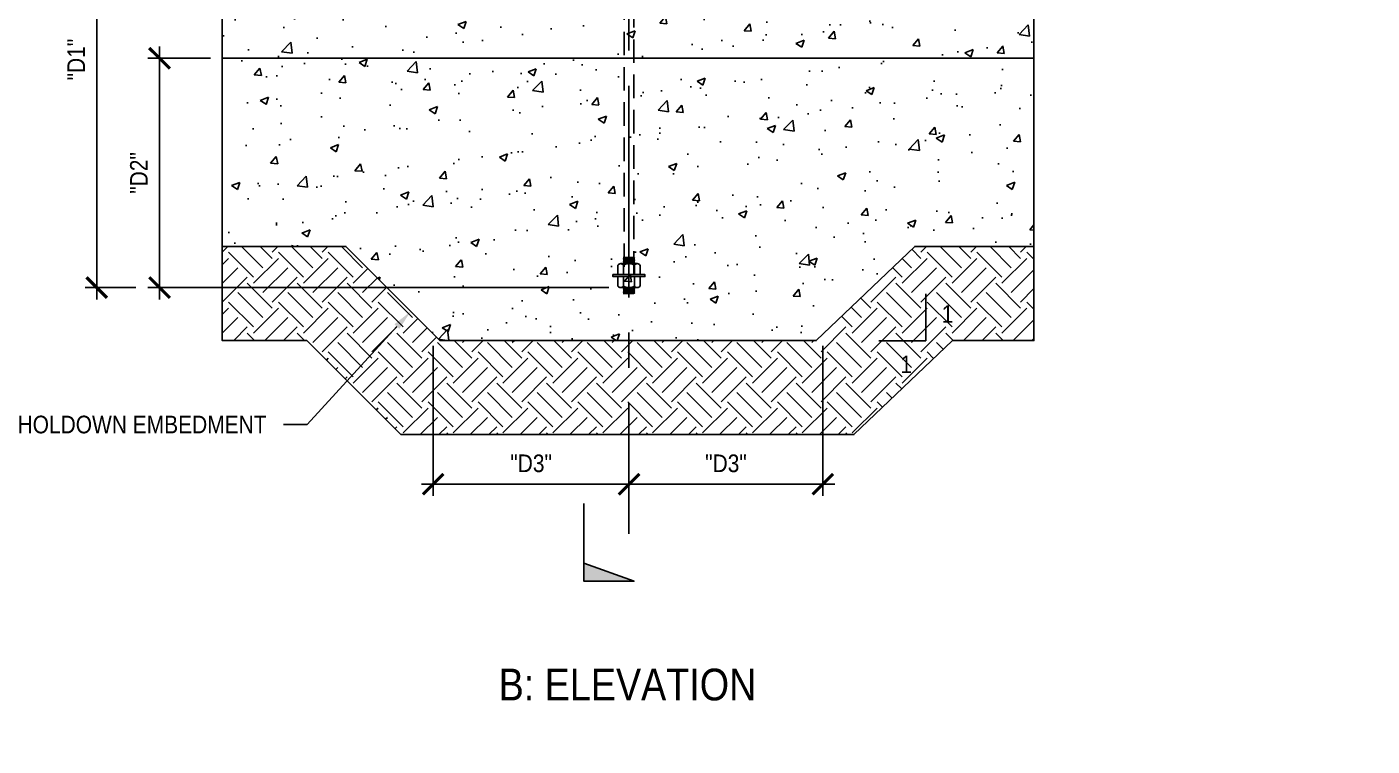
# Model space of a CAD drawing. Header units: inches. Extents: x -16404 to 14624, y -1591 to 16152.
# Drawn here: x 1778.6 to 1864.4, y 2482.6 to 2528.5 of the extents above; entities that cross this region are included whole.
import ezdxf
from ezdxf import colors
from ezdxf.entities.mleader import LeaderData, LeaderLine
from ezdxf.enums import TextEntityAlignment as Align
from ezdxf.math import Vec2, Vec3

# ---------------------------------------------------------------- set-up
doc = ezdxf.new("R2010")
doc.units = ezdxf.units.IN
doc.header["$LTSCALE"] = 24
doc.header["$MEASUREMENT"] = 0
for name, pattern in [('CENTER2', [1.125, 0.75, -0.125, 0.125, -0.125]), ('HIDDEN4', [0.09375, 0.0625, -0.03125]), ('PHANTOM2', [1.25, 0.625, -0.125, 0.125, -0.125, 0.125, -0.125])]:
    doc.linetypes.add(name, pattern=pattern)
doc.layers.get('0').update_dxf_attribs({"linetype": 'CONTINUOUS'})
doc.layers.get('DefPoints').update_dxf_attribs({"color": 251, "linetype": 'CONTINUOUS'})
doc.layers.add('DESIGNER COMMENTS', color=221, linetype='CONTINUOUS', plot=False)
doc.layers.add('S-ANNO-NONPLOT', color=253, linetype='CONTINUOUS', plot=False)
for name, color, linetype in [('S-ANNO-DIMS', 2, 'CONTINUOUS'), ('S-ANNO-NOTE', 4, 'CONTINUOUS'), ('S-BOLT', 2, 'CONTINUOUS'), ('S-BREAK', 2, 'CONTINUOUS'), ('S-CONC', 4, 'CONTINUOUS'), ('S-DETL-SYMB', 4, 'CONTINUOUS'), ('S-DETL-SYMB @ 1', 4, 'CONTINUOUS'), ('S-GRID', 1, 'CENTER2'), ('S-TYP DETAIL BLOCKS', 1, 'CONTINUOUS')]:
    doc.layers.add(name, color=color, linetype=linetype)
doc.layers.add('S-HATCH-SOIL', color=7, linetype='CONTINUOUS', true_color=0x8f8f8f, transparency=0.8)
doc.layers.add('S-HATCH2', color=2, linetype='CONTINUOUS', transparency=0.5)
doc.styles.add('Arial', font='arial.ttf', dxfattribs={"width": 0.85})
doc.dimstyles.new('DIM-12_Se', dxfattribs={"dimscale": 12, "dimtxt": 0.09375, "dimasz": 0.109375, "dimexe": 0.0625, "dimexo": 0.0625, "dimgap": 0.0625, "dimtad": 1, "dimdec": 4, "dimzin": 11, "dimdsep": 46, "dimlunit": 4, "dimtxsty": 'Arial', "dimblk": 'ARCHTICK', "dimcen": 0.125, "dimdle": 0.0625, "dimclrd": 256, "dimclre": 256, "dimclrt": 4, "dimadec": 0, "dimazin": 0, "dimtfac": 0.75, "dimtdec": 4, "dimtmove": 0, "dimatfit": 3, "dimfxl": 1, "dimfrac": 1, "dimtolj": 1, "dimtzin": 0, "dimarcsym": 0})
pattern_1 = [(50, (1698.731, 2406), (5.37945, -0.47064), [0.5625, -6.1875]), (355, (1698.731, 2406), (-1.04064, 5.64144), [0.45, -4.95]), (100.4514, (1699.1794, 2405.961), (4.33882, 5.1708), [0.47805, -5.25857]), (46.1842, (1698.731, 2407.5), (8.0043, -1.2414), [0.84375, -9.28125]), (96.6356, (1699.398, 2407.3966), (7.00996, 7.3059), [0.71708, -7.88785]), (351.184, (1698.731, 2407.5), (7.00996, 7.3059), [0.675, -7.425]), (21, (1699.481, 2407.125), (4.4768, -3.01964), [0.5625, -6.1875]), (326, (1699.481, 2407.125), (1.82486, 5.43863), [0.45, -4.95]), (71.4514, (1699.854, 2406.8734), (6.30167, 2.41898), [0.47805, -5.25857]), (37.5, (1698.7311, 2406), (0.091199, 2.496704), [0, -4.89, 0, -5.025, 0, -4.96875]), (7.5, (1698.7311, 2406), (1.97302, 2.958088), [0, -2.865, 0, -4.7775, 0, -1.89375]), (327.5, (1697.0586, 2406), (4.003668, -0.169162), [0, -1.875, 0, -5.85, 0, -7.7625]), (317.5, (1696.3086, 2406), (4.373896, 0.75079), [0, -2.4375, 0, -3.885, 0, -5.5125])]

# ---------------------------------------------------------------- blocks, each defined once
blk = doc.blocks.new('_Open90')
at = {"color": 0, "linetype": 'ByBlock', "lineweight": -2}
for p, q in [((-0.5, 0.5), (0, 0)), ((0, 0), (-1, 0)), ((0, 0), (-0.5, -0.5))]:
    blk.add_line(p, q, dxfattribs=at)
blk = doc.blocks.new('NUT-SM-THREADS-new')
for p, q in [((0.39, 1.44), (-0.5, 1.44)), ((-0.5, 1.44), (-0.39, 1.37)), ((-0.5, 1.31), (-0.39, 1.37)), ((0.5, 1.25), (-0.5, 1.31)), ((-0.5, 1.31), (-0.39, 1.25)), ((-0.5, 1.19), (-0.39, 1.25)), ((0.5, 1.12), (-0.5, 1.19)), ((-0.5, 1.19), (-0.39, 1.12)), ((-0.39, 1.37), (0.39, 1.31)), ((-0.39, 1.25), (0.39, 1.19)), ((0.5, 1.37), (-0.09, 1.41)), ((0.39, 1.44), (0.39, 1.44)), ((0.39, 1.44), (0.5, 1.37)), ((0.39, 1.31), (0.5, 1.37)), ((0.39, 1.31), (0.5, 1.25)), ((0.39, 1.19), (0.5, 1.25)), ((0.39, 1.19), (0.5, 1.12)), ((-0.94, 0.81), (-0.94, 0)), ((-0.94, 0), (-0.84, 0)), ((-0.84, 0), (0.84, 0)), ((-0.7, 0.94), (0.7, 0.94)), ((-0.5, 1.06), (-0.39, 1.12)), ((0.5, 1), (-0.5, 1.06)), ((-0.5, 1.06), (-0.39, 1)), ((-0.5, 0.94), (-0.39, 1)), ((-0.47, 0.81), (-0.47, 0)), ((-0.39, 1.12), (0.39, 1.06)), ((-0.39, 1), (0.39, 0.94)), ((0.39, 1.06), (0.5, 1.12)), ((0.39, 1.06), (0.5, 1)), ((0.39, 0.94), (0.5, 1)), ((0.47, 0.81), (0.47, 0)), ((0.84, 0), (0.94, 0)), ((0.94, 0.81), (0.94, 0))]:
    blk.add_line(p, q)
for centre, radius, start, end in [((-0.7, 0.65), 0.283, 33.8901, 146.1099), ((0, -0.01), 0.943, 60.1583, 119.8417), ((0.7, 0.65), 0.283, 33.8901, 146.1099)]:
    blk.add_arc(centre, radius, start, end)
blk = doc.blocks.new('NUT-w-WASHER-sm-new')
blk.add_lwpolyline([(1.36, 0.17), (-1.36, 0.17), (-1.36, 0), (1.36, 0)], close=True)
blk.add_blockref('NUT-SM-THREADS-new', (0, 0.17))
blk = doc.blocks.new('_ARCHTICK')
at = {"color": 0, "linetype": 'ByBlock', "const_width": 0.15}
blk.add_lwpolyline([(-0.5, -0.5), (0.5, 0.5)], dxfattribs=at)
blk = doc.blocks.new('*D2706')
at = {"layer": 'DefPoints', "color": 0, "transparency": 16777216}
for p in [(1829.411, 2508.866), (1817.042, 2504.916), (1829.411, 2499.295)]:
    blk.add_point(p, dxfattribs=at)
at = {"layer": 'S-ANNO-DIMS', "lineweight": -2, "transparency": 16777216}
for p, q in [((1829.411, 2508.116), (1829.411, 2498.545)), ((1817.042, 2504.166), (1817.042, 2498.545)), ((1816.292, 2499.295), (1830.161, 2499.295))]:
    blk.add_line(p, q, dxfattribs=at)
at = {"layer": 'S-ANNO-DIMS', "lineweight": -2, "transparency": 16777216, "xscale": 1.3125, "yscale": 1.3125, "zscale": 1.3125, "rotation": 180}
blk.add_blockref('_ARCHTICK', (1817.042, 2499.295), dxfattribs=at)
at = {"layer": 'S-ANNO-DIMS', "lineweight": -2, "transparency": 16777216, "xscale": 1.3125, "yscale": 1.3125, "zscale": 1.3125}
blk.add_blockref('_ARCHTICK', (1829.411, 2499.295), dxfattribs=at)
at = {"layer": 'S-ANNO-DIMS', "color": 4, "transparency": 16777216, "insert": (1823.226, 2500.619), "char_height": 1.125, "attachment_point": 5, "style": 'Arial'}
blk.add_mtext('\\A1;"D3"', dxfattribs=at)
blk = doc.blocks.new('*D2707')
at = {"layer": 'DefPoints', "color": 0, "transparency": 16777216}
for p in [(1804.559, 2508.866), (1817.042, 2504.916), (1804.559, 2499.295)]:
    blk.add_point(p, dxfattribs=at)
at = {"layer": 'S-ANNO-DIMS', "lineweight": -2, "transparency": 16777216}
for p, q in [((1804.559, 2508.116), (1804.559, 2498.545)), ((1817.042, 2504.166), (1817.042, 2498.545)), ((1817.792, 2499.295), (1803.809, 2499.295))]:
    blk.add_line(p, q, dxfattribs=at)
at = {"layer": 'S-ANNO-DIMS', "lineweight": -2, "transparency": 16777216, "xscale": 1.3125, "yscale": 1.3125, "zscale": 1.3125, "rotation": 180}
blk.add_blockref('_ARCHTICK', (1804.559, 2499.295), dxfattribs=at)
at = {"layer": 'S-ANNO-DIMS', "lineweight": -2, "transparency": 16777216, "xscale": 1.3125, "yscale": 1.3125, "zscale": 1.3125}
blk.add_blockref('_ARCHTICK', (1817.042, 2499.295), dxfattribs=at)
at = {"layer": 'S-ANNO-DIMS', "color": 4, "transparency": 16777216, "insert": (1810.8, 2500.619), "char_height": 1.125, "attachment_point": 5, "style": 'Arial'}
blk.add_mtext('\\A1;"D3"', dxfattribs=at)
blk = doc.blocks.new('*D2715')
at = {"layer": 'DefPoints', "color": 0, "transparency": 16777216}
for p in [(1787.101, 2526.459), (1791.101, 2526.459), (1816.514, 2511.834)]:
    blk.add_point(p, dxfattribs=at)
at = {"layer": 'S-ANNO-DIMS', "lineweight": -2, "transparency": 16777216}
for p, q in [((1790.351, 2526.459), (1786.351, 2526.459)), ((1787.101, 2511.084), (1787.101, 2527.209)), ((1815.764, 2511.834), (1786.351, 2511.834))]:
    blk.add_line(p, q, dxfattribs=at)
at = {"layer": 'S-ANNO-DIMS', "lineweight": -2, "transparency": 16777216, "xscale": 1.3125, "yscale": 1.3125, "zscale": 1.3125}
for p, rotation in [((1787.101, 2526.459), 90), ((1787.101, 2511.834), 270)]:
    blk.add_blockref('_ARCHTICK', p, dxfattribs=dict(at, rotation=rotation))
at = {"layer": 'S-ANNO-DIMS', "color": 4, "transparency": 16777216, "insert": (1785.786, 2519.147), "char_height": 1.125, "attachment_point": 5, "rotation": 90, "style": 'Arial'}
blk.add_mtext('\\A1;"D2"', dxfattribs=at)
blk = doc.blocks.new('*D2716')
at = {"layer": 'DefPoints', "color": 0, "transparency": 16777216}
for p in [(1783.101, 2540.922), (1791.101, 2540.922), (1786.351, 2511.834)]:
    blk.add_point(p, dxfattribs=at)
at = {"layer": 'S-ANNO-DIMS', "lineweight": -2, "transparency": 16777216}
for p, q in [((1783.101, 2511.084), (1783.101, 2541.672)), ((1790.351, 2540.922), (1782.351, 2540.922)), ((1785.601, 2511.834), (1782.351, 2511.834))]:
    blk.add_line(p, q, dxfattribs=at)
at = {"layer": 'S-ANNO-DIMS', "lineweight": -2, "transparency": 16777216, "xscale": 1.3125, "yscale": 1.3125, "zscale": 1.3125}
for p, rotation in [((1783.101, 2540.922), 90), ((1783.101, 2511.834), 270)]:
    blk.add_blockref('_ARCHTICK', p, dxfattribs=dict(at, rotation=rotation))
at = {"layer": 'S-ANNO-DIMS', "color": 4, "transparency": 16777216, "insert": (1781.786, 2526.378), "char_height": 1.125, "attachment_point": 5, "rotation": 90, "style": 'Arial'}
blk.add_mtext('\\A1;"D1"', dxfattribs=at)
blk = doc.blocks.new('*U2682')
at = {"layer": 'S-DETL-SYMB'}
h = blk.add_hatch(color=4, dxfattribs=at)
edge = h.paths.add_edge_path()
edge.add_line((0, -0.2187), (0, -0.3092))
edge.add_line((0, -0.3092), (0.3092, 0))
edge.add_line((0.3092, 0), (0, 0.3092))
edge.add_line((0, 0.3092), (0, 0.2187))
edge.add_arc((0, 0), 0.2187, -90, 90, ccw=False)
blk.add_line((-0.2187, 0), (0.2187, 0), dxfattribs=at)
at = {"layer": 'S-DETL-SYMB', "color": 2, "linetype": 'PHANTOM2'}
for p, q in [((0, -0.3125), (0, -0.6458)), ((0, -6.4052), (0, -6.818))]:
    blk.add_line(p, q, dxfattribs=at)
at = {"layer": 'S-DETL-SYMB'}
blk.add_lwpolyline([(0, -0.2187), (0, -0.3092), (0.3092, 0), (0, 0.3092), (0, 0.2187, -1)], format="xyb", close=True, dxfattribs=at)
blk.add_lwpolyline([(0, -6.722), (0.2672, -6.818), (0, -6.818)], close=True, dxfattribs=at)
blk.add_circle((0, 0), 0.2187, dxfattribs=at)
blk.add_solid([(0.2672, -6.818), (0, -6.722), (0, -6.818)], dxfattribs=at)
at = {"layer": 'S-DETL-SYMB', "style": 'Arial', "width": 0.85, "flags": 8}
blk.add_attdef('VIEWNUMBER', text='', height=0.0938, dxfattribs=at).set_placement((0, 0.0108), align=Align.BOTTOM_CENTER)
blk.add_attdef('SHEETNUMBER', text='', height=0.0938, dxfattribs=at).set_placement((0, -0.0325), align=Align.TOP_CENTER)
blk = doc.blocks.new('Se_HOLDOWN ANCHORAGE AT FOUNDATION')
at = {"layer": 'S-ANNO-NOTE'}
ml = blk.add_multileader_mtext('Standard', dxfattribs=at)
ml.set_content('STEM/CURB WHERE OCCURS (REINFORCING NOT SHOWN FOR CLARITY)', color=4, style='Arial')
ml.set_leader_properties(color=2)
ml.build(insert=Vec2(0, 0))
ml.multileader.update_dxf_attribs({"dogleg_length": 0.125, "arrow_head_size": 1.3125, "scale": 12})
ctx = ml.context
ctx.base_point, ctx.scale, ctx.char_height, ctx.arrow_head_size, ctx.landing_gap_size, ctx.plane_origin = Vec3(53.18886, 132.68268), 12, 1.125, 1.3125, 1.08, Vec3(20.29687, 428.188)
notes = []
notes.append((ctx, [(0, (1, 1, 0), (51.68886, 132.68268), (1, 0), 1.5, [(0, [(41.03976, 121.45301)], 0, [])])]))
ctx.mtext.insert, ctx.mtext.width, ctx.mtext.flow_direction = Vec3(54.26886, 133.41056), 21.0351547, 5
for ctx, leaders in notes:
    for number, flags, end, landing, length, lines in leaders:
        leader = LeaderData()
        leader.index, (leader.has_last_leader_line, leader.has_dogleg_vector, leader.attachment_direction) = number, flags
        leader.last_leader_point, leader.dogleg_vector, leader.dogleg_length = Vec3(end), Vec3(landing), length
        for number, points, colour, breaks in lines:
            line = LeaderLine()
            line.index, line.vertices, line.color, line.breaks = number, Vec3.list(points), colors.encode_raw_color(colour), breaks
            leader.lines.append(line)
        ctx.leaders.append(leader)

msp = doc.modelspace()

# ---------------------------------------------------------------- hatches: boundary and pattern name
at = {"layer": 'S-HATCH-SOIL'}
h = msp.add_hatch(dxfattribs=at)
h.set_pattern_fill('EARTH', color=256, scale=9, angle=45, style=0)
h.set_pattern_definition([(45, (-2234.1012, -1352.0107), (2e-16, 3.1819805), [2.25, -2.25]), (45, (-2234.6978, -1351.414), (2e-16, 3.1819805), [2.25, -2.25]), (45, (-2235.2944, -1350.8174), (2e-16, 3.1819805), [2.25, -2.25]), (135, (-2235.2944, -1350.4197), (-3.1819805, 7e-16), [2.25, -2.25]), (135, (-2234.6978, -1349.823), (-3.1819805, 7e-16), [2.25, -2.25]), (135, (-2234.1012, -1349.2264), (-3.1819805, 7e-16), [2.25, -2.25])])
h.paths.add_polyline_path([(1842.86888, 2514.45907), (1835.2627, 2514.45907), (1828.98484, 2508.45907), (1804.98484, 2508.45907), (1798.98484, 2514.45907), (1791.1008, 2514.45907), (1791.1008, 2508.45907), (1796.49956, 2508.45907), (1802.49956, 2502.45907), (1831.39096, 2502.45907), (1837.66882, 2508.45907), (1842.86888, 2508.45907)])
at = {"layer": 'S-HATCH2'}
h = msp.add_hatch(dxfattribs=at)
h.set_pattern_fill('AR-CONC', color=256, scale=0.75, style=0)
h.set_pattern_definition(pattern_1)
h.paths.add_polyline_path([(1842.86888, 2526.45907), (1842.86888, 2533.31212), (1842.09053, 2533.5014), (1843.64723, 2533.87998), (1842.86888, 2534.06926), (1842.86888, 2540.92231), (1791.1008, 2540.92231), (1791.1008, 2534.06926), (1791.87915, 2533.87998), (1790.32245, 2533.5014), (1791.1008, 2533.31212), (1791.1008, 2526.45907)])
h = msp.add_hatch(dxfattribs=at)
h.set_pattern_fill('AR-CONC', color=256, scale=0.75, style=0)
h.set_pattern_definition(pattern_1)
h.paths.add_polyline_path([(1842.86888, 2526.45907), (1791.1008, 2526.45907), (1791.1008, 2514.45907), (1798.98484, 2514.45907), (1804.98484, 2508.45907), (1828.98484, 2508.45907), (1835.2627, 2514.45907), (1842.86888, 2514.45907)])

# ---------------------------------------------------------------- linework, layer by layer
at = {"layer": 'S-ANNO-DIMS'}
msp.add_lwpolyline([(1832.96899, 2508.4457), (1835.96899, 2508.4457), (1835.96899, 2511.4457)], dxfattribs=at)
at = {"layer": 'S-ANNO-NONPLOT'}
msp.add_lwpolyline([(1842.86888, 2514.45907), (1835.2627, 2514.45907), (1828.98484, 2508.45907), (1804.98484, 2508.45907), (1798.98484, 2514.45907), (1791.1008, 2514.45907), (1791.1008, 2508.45907), (1796.49956, 2508.45907), (1802.49956, 2502.45907), (1831.39096, 2502.45907), (1837.66882, 2508.45907), (1842.86888, 2508.45907)], close=True, dxfattribs=at)
at = {"layer": 'S-BOLT', "linetype": 'HIDDEN4'}
msp.add_lwpolyline([(1817.3572, 2512.66619), (1817.35694, 2548.40356), (1816.72615, 2548.40356), (1816.72641, 2512.66619)], dxfattribs=at)
at = {"layer": 'S-BREAK'}
for points in [[(1791.1008, 2567.38173), (1791.1008, 2534.06926), (1791.87915, 2533.87998), (1790.32245, 2533.5014), (1791.1008, 2533.31212), (1791.1008, 2513.45907)], [(1842.86888, 2544.42231), (1842.86888, 2534.06926), (1843.64723, 2533.87998), (1842.09053, 2533.5014), (1842.86888, 2533.31212), (1842.86888, 2513.45907)]]:
    msp.add_lwpolyline(points, dxfattribs=at)
at = {"layer": 'S-CONC'}
for p, q in [((1791.1008, 2526.45907), (1842.86888, 2526.45907)), ((1791.1008, 2514.45907), (1798.98484, 2514.45907)), ((1835.2627, 2514.45907), (1842.86888, 2514.45907))]:
    msp.add_line(p, q, dxfattribs=at)
msp.add_lwpolyline([(1798.98484, 2514.45907), (1804.98484, 2508.45907), (1828.98484, 2508.45907), (1835.2627, 2514.45907)], dxfattribs=at)
at = {"layer": 'S-GRID', "color": 1, "linetype": 'CENTER2', "ltscale": 0.75}
msp.add_line((1817.04155, 2565.21156), (1817.04155, 2496.119), dxfattribs=at)

# ---------------------------------------------------------------- block references
at = {"layer": 'S-BOLT', "xscale": 0.75, "yscale": 0.75, "zscale": 0.75}
msp.add_blockref('NUT-w-WASHER-sm-new', (1817.04155, 2512.53719), dxfattribs=at)
at = {"layer": 'S-BOLT', "xscale": -0.75, "yscale": 0.75, "zscale": 0.75, "rotation": 180}
msp.add_blockref('NUT-w-WASHER-sm-new', (1817.04155, 2512.66619), dxfattribs=at)
at = {"layer": 'S-DETL-SYMB @ 1', "xscale": 12, "yscale": 12, "zscale": 12}
msp.add_blockref('*U2682', (1814.16407, 2574.91769), dxfattribs=at).add_auto_attribs({'VIEWNUMBER': 'A', 'SHEETNUMBER': '-'})
at = {"layer": 'S-TYP DETAIL BLOCKS'}
msp.add_blockref('Se_HOLDOWN ANCHORAGE AT FOUNDATION', (1496.32429, 2406), dxfattribs=at)

# ---------------------------------------------------------------- texts
at = {"layer": 'S-ANNO-NOTE', "color": 4, "linetype": 'Continuous', "char_height": 1.125, "attachment_point": 1, "style": 'Arial'}
for insert in [(1836.98612, 2510.71265), (1834.34833, 2507.5021)]:
    msp.add_mtext('1', dxfattribs=dict(at, insert=insert))
at = {"layer": 'S-ANNO-NOTE', "color": 6, "insert": (1816.94526, 2485.47746), "char_height": 2.025, "width": 31.0800653, "attachment_point": 8, "style": 'Arial'}
msp.add_mtext('B: ELEVATION', dxfattribs=at)

# ---------------------------------------------------------------- dimensions: what is measured, and where the dimension line sits
at = {"layer": 'S-ANNO-DIMS'}
for base, p1, p2, angle, text, picture, middle in [((1783.1008, 2540.92231), (1786.3508, 2511.83407), (1791.1008, 2540.92231), 270, '"D1"', '*D2716', (1781.786, 2526.37819)), ((1787.1008, 2526.45907), (1816.51407, 2511.83407), (1791.1008, 2526.45907), 270, '"D2"', '*D2715', (1785.786, 2519.14657)), ((1804.55913, 2499.29462), (1817.04155, 2504.91603), (1804.55913, 2508.86643), 180, '"D3"', '*D2707', (1810.80034, 2500.6194))]:
    dim = msp.add_linear_dim(base=base, p1=p1, p2=p2, angle=angle, text=text, dimstyle='DIM-12_Se', dxfattribs=at)
    dim.commit()
    dim.dimension.update_dxf_attribs({"geometry": picture, "text_midpoint": middle})
dim = msp.add_linear_dim(base=(1829.41107, 2499.29462), p1=(1817.04155, 2504.91603), p2=(1829.41107, 2508.86643), text='"D3"', dimstyle='DIM-12_Se', dxfattribs=at)
dim.commit()
dim.dimension.update_dxf_attribs({"geometry": '*D2706', "text_midpoint": (1823.22631, 2500.6194)})

# ---------------------------------------------------------------- leaders
at = {"layer": 'DESIGNER COMMENTS'}
ml = msp.add_multileader_mtext('Standard', dxfattribs=at)
ml.set_content('\\A1;{\\L\\C256;IMPORTANT DESIGNER NOTE:\\l IF YOUR LEDGER DOES NOT ALLOW FOR THE FULL DEPTH OF NAILS SPECIFIED IN THIS CHART.  USE THE CHART TO THE RIGHT AND APPLY ALLOWABLE LOAD REDUCTION FACTOR (REF. PG. 22 OF SIMPSON CATALOG C-C-2019)}', color=4, style='Arial')
ml.set_leader_properties(color=256)
ml.set_arrow_properties(name='OPEN90')
ml.build(insert=Vec2(0, 0))
ml.multileader.update_dxf_attribs({"dogleg_length": 0.36, "arrow_head_size": 5.25, "scale": 48})
ctx = ml.context
ctx.base_point, ctx.scale, ctx.char_height, ctx.arrow_head_size, ctx.landing_gap_size, ctx.plane_origin = Vec3(7749.57679, 7516.2281), 48, 6, 5.25, 4.32, Vec3(7940.50091, 7764.19966)
notes = []
notes.append((ctx, [(0, (0, 0, 0), (0, 0), (1, 0), 1, [])]))
ctx.mtext.insert, ctx.mtext.width, ctx.mtext.defined_height, ctx.mtext.flow_direction = Vec3(7753.89679, 7520.11009), 143.1324041, 28.50097, 5
ml = msp.add_multileader_mtext('Standard', dxfattribs=at)
ml.set_content('\\A1;{\\L\\C256;IMPORTANT DESIGNER NOTE:\\l IF YOUR LEDGER DOES NOT ALLOW FOR THE FULL DEPTH OF NAILS SPECIFIED IN THIS CHART.  USE THE CHART TO THE RIGHT AND APPLY ALLOWABLE LOAD REDUCTION FACTOR (REF. PG. 22 OF SIMPSON CATALOG C-C-2019)}', color=4, style='Arial')
ml.set_leader_properties(color=256)
ml.set_arrow_properties(name='OPEN90')
ml.build(insert=Vec2(0, 0))
ml.multileader.update_dxf_attribs({"dogleg_length": 0.36, "arrow_head_size": 5.25, "scale": 48})
ctx = ml.context
ctx.base_point, ctx.scale, ctx.char_height, ctx.arrow_head_size, ctx.landing_gap_size, ctx.plane_origin = Vec3(1680.51869, 7333.32569), 48, 6, 5.25, 4.32, Vec3(1871.4428, 7581.29725)
notes.append((ctx, [(0, (0, 0, 0), (0, 0), (1, 0), 1, [])]))
ctx.mtext.insert, ctx.mtext.width, ctx.mtext.defined_height, ctx.mtext.flow_direction = Vec3(1684.83869, 7337.20768), 143.1324041, 28.50097, 5
ml = msp.add_multileader_mtext('Standard', dxfattribs=at)
ml.set_content('\\A1;{\\L\\C256;DESIGNER NOTE:\\l THIS DETAIL ALTERNATIVE INCLUDES EQUIVALENT HDU & HDUE HOLDOWNS FOR PROJECTS WHERE BOTH ARE USED}', color=4, style='Arial')
ml.set_leader_properties(color=256)
ml.set_arrow_properties(name='OPEN90')
ml.build(insert=Vec2(0, 0))
ml.multileader.update_dxf_attribs({"dogleg_length": 0.36, "arrow_head_size": 5.25, "scale": 48})
ctx = ml.context
ctx.base_point, ctx.scale, ctx.char_height, ctx.arrow_head_size, ctx.landing_gap_size, ctx.plane_origin = Vec3(1698.96906, 2871.96546), 48, 6, 5.25, 4.32, Vec3(1889.89318, 3119.10619)
notes.append((ctx, [(0, (0, 0, 0), (0, 0), (1, 0), 1, [])]))
ctx.mtext.insert, ctx.mtext.width, ctx.mtext.defined_height, ctx.mtext.flow_direction = Vec3(1703.28906, 2875.01662), 152.2860168, 28.50097, 5
ml = msp.add_multileader_mtext('Standard', dxfattribs=at)
ml.set_content('\\A1;{\\L\\C256;DESIGNER NOTE:\\l REPLACE "HOLDOWN ANCHORAGE AT FOUNDATION" DETAIL WITH DETAIL BELOW IF HDU HOLDOWNS ARE USED INSTEAD OF HDUE HOLDOWNS}', color=4, style='Arial')
ml.set_leader_properties(color=256)
ml.set_arrow_properties(name='OPEN90')
ml.build(insert=Vec2(0, 0))
ml.multileader.update_dxf_attribs({"dogleg_length": 0.36, "arrow_head_size": 5.25, "scale": 48})
ctx = ml.context
ctx.base_point, ctx.scale, ctx.char_height, ctx.arrow_head_size, ctx.landing_gap_size, ctx.plane_origin = Vec3(1698.96906, 2624.11849), 48, 6, 5.25, 4.32, Vec3(1889.89318, 2871.25922)
notes.append((ctx, [(0, (0, 0, 0), (0, 0), (1, 0), 1, [])]))
ctx.mtext.insert, ctx.mtext.width, ctx.mtext.defined_height, ctx.mtext.flow_direction = Vec3(1703.28906, 2627.16965), 152.2860168, 28.50097, 5
at = {"layer": 'S-ANNO-NOTE'}
ml = msp.add_multileader_mtext('Standard', dxfattribs=at)
ml.set_content('FOUNDATION BEYOND', color=4, style='Arial')
ml.set_leader_properties(color=2)
ml.build(insert=Vec2(0, 0))
ml.multileader.update_dxf_attribs({"dogleg_length": 0.125, "arrow_head_size": 1.3125, "scale": 12})
ctx = ml.context
ctx.base_point, ctx.scale, ctx.char_height, ctx.arrow_head_size, ctx.landing_gap_size, ctx.plane_origin = Vec3(1751.92, 2527.61208), 12, 1.125, 1.3125, 1.08, Vec3(1713.02802, 2828.11739)
notes.append((ctx, [(0, (1, 1, 0), (1750.42, 2527.61208), (1, 0), 1.5, [(0, [(1739.77091, 2516.71988)], 0, [])])]))
ctx.mtext.insert, ctx.mtext.width, ctx.mtext.flow_direction = Vec3(1753, 2528.18417), 9.1665457, 5
ml = msp.add_multileader_mtext('Standard', dxfattribs=at)
ml.set_content('DEEPEN FOUNDATION AS REQUIRED TO ACHIEVE HOLDOWN EMBEDMENT', color=4, style='Arial')
ml.set_leader_properties(color=2)
ml.build(insert=Vec2(0, 0))
ml.multileader.update_dxf_attribs({"dogleg_length": 0.125, "arrow_head_size": 1.3125, "scale": 12})
ctx = ml.context
ctx.base_point, ctx.scale, ctx.char_height, ctx.arrow_head_size, ctx.landing_gap_size, ctx.plane_origin = Vec3(1776.17236, 2503.09252), 12, 1.125, 1.3125, 1.08, Vec3(1781.77499, 2812.87251)
ctx.text_align_type = 2
notes.append((ctx, [(1, (1, 1, 0), (1796.50868, 2503.09252), (-1, 0), 1.5, [(0, [(1803.12665, 2510.31725)], 0, [])])]))
ctx.mtext.insert, ctx.mtext.width, ctx.mtext.alignment, ctx.mtext.flow_direction = Vec3(1793.92868, 2503.66461), 18.9241311, 3, 5
for ctx, leaders in notes:
    for number, flags, end, landing, length, lines in leaders:
        leader = LeaderData()
        leader.index, (leader.has_last_leader_line, leader.has_dogleg_vector, leader.attachment_direction) = number, flags
        leader.last_leader_point, leader.dogleg_vector, leader.dogleg_length = Vec3(end), Vec3(landing), length
        for number, points, colour, breaks in lines:
            line = LeaderLine()
            line.index, line.vertices, line.color, line.breaks = number, Vec3.list(points), colors.encode_raw_color(colour), breaks
            leader.lines.append(line)
        ctx.leaders.append(leader)

doc.saveas('drawing.dxf')
